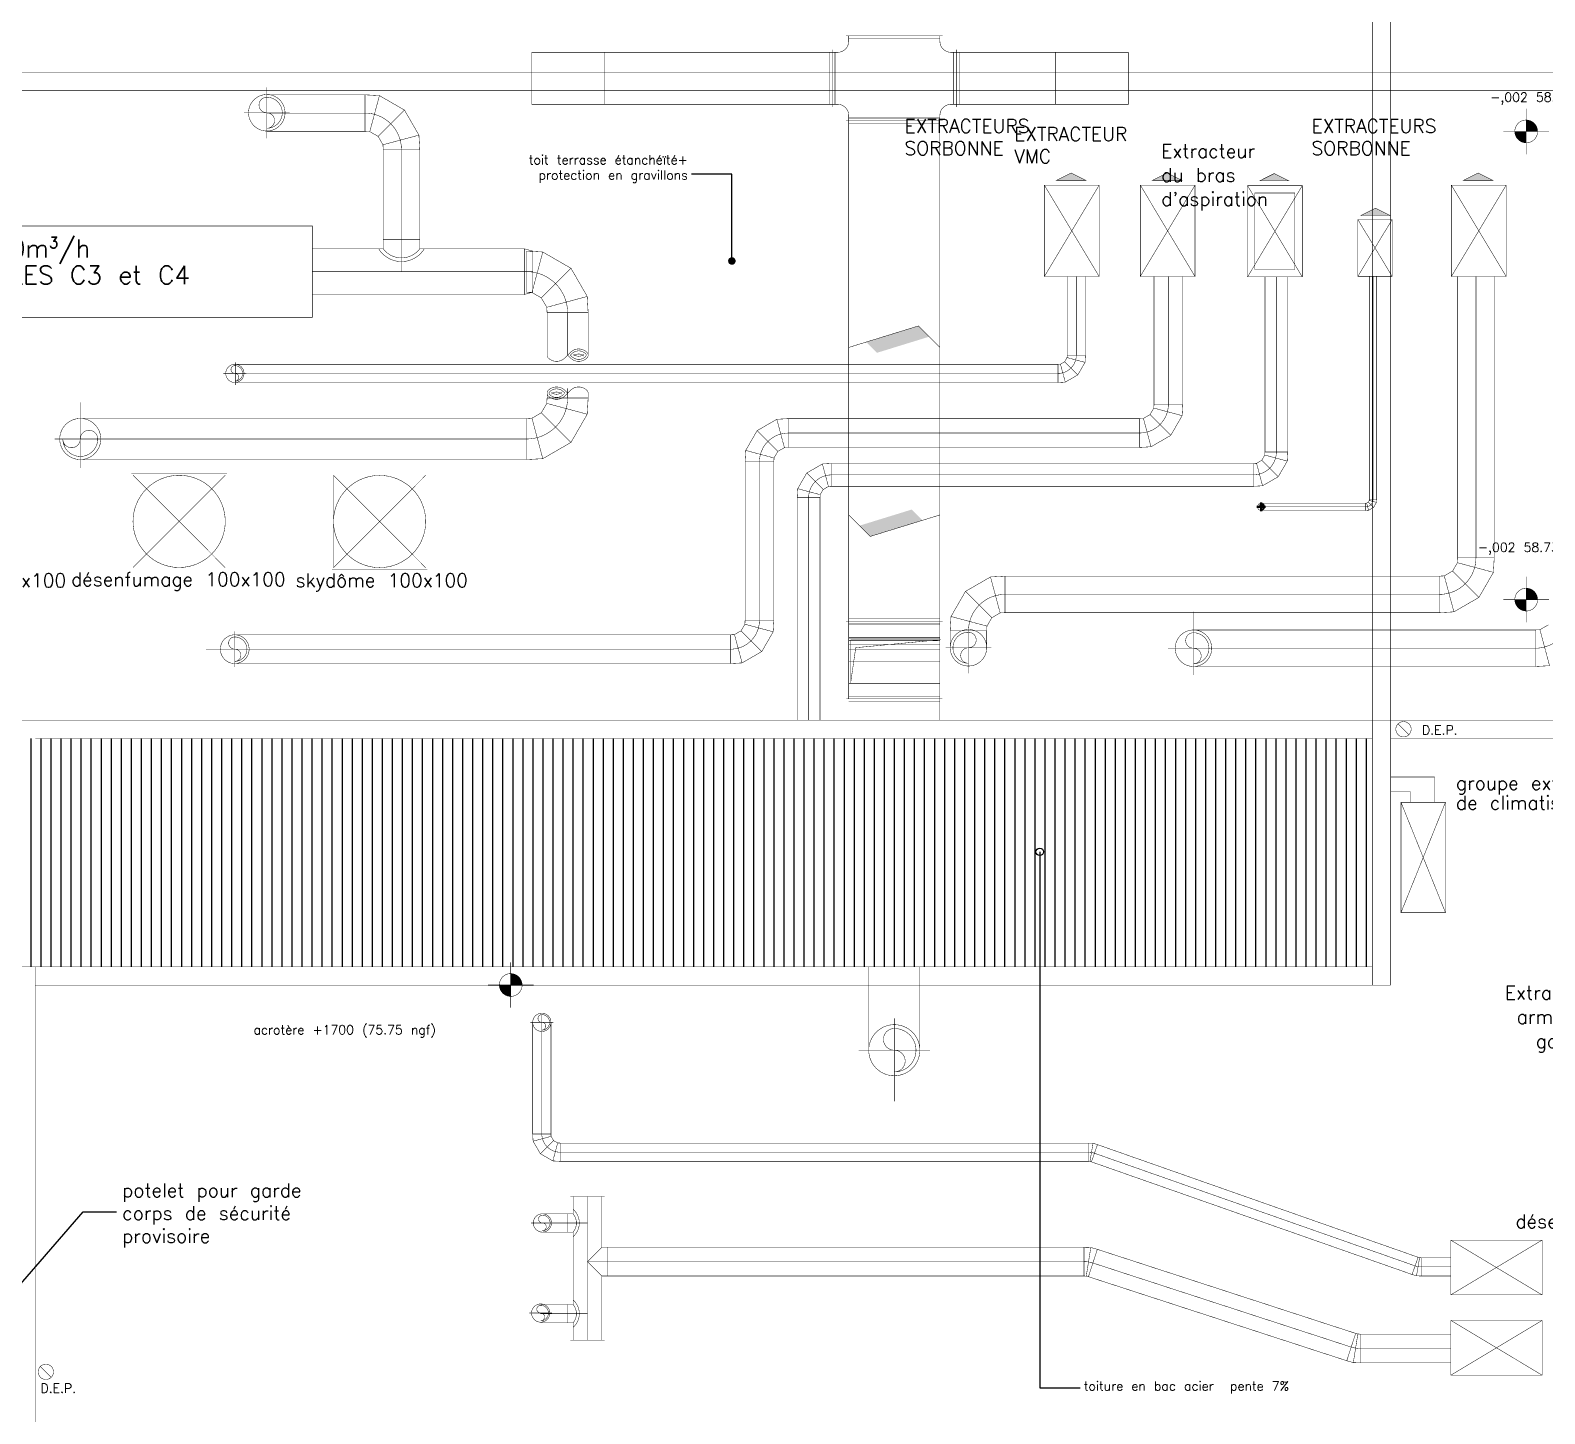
# Model space of a CAD drawing. Header units: inches. Extents: x -539189 to -457489, y 27559 to 80335.
# Drawn here: x -483692 to -467100, y 35581 to 50734 of the extents above; entities that cross this region are included whole.
import ezdxf

# ---------------------------------------------------------------- set-up
doc = ezdxf.new("R2010")
doc.units = ezdxf.units.IN
doc.header["$MEASUREMENT"] = 0
for name, pattern in [('Achse', [115, 0, -40, 75, 0]), ('AXES2', [1125, 750, -125, 125, -125]), ('CACHE', [750, 500, -250]), ('DISCONTINU2', [375, 250, -125]), ('pontille 1', [133.333333, 66.666667, -66.666667])]:
    doc.linetypes.add(name, pattern=pattern)
for name, color, linetype in [('00 cotations', 7, 'Continuous'), ('00 hachures', 7, 'Continuous'), ('00 légendes', 7, 'Continuous'), ('00 skydomes + désenf', 7, 'Continuous'), ('CLIMATISATION', 7, 'Continuous'), ('DF ActivitÈ REPRISE', 7, 'Continuous'), ('Extraction Sorbonne', 7, 'Continuous'), ('Extraction Sorbonne_A', 7, 'Continuous'), ('FISA_CAD', 7, 'Continuous'), ('murs peripherique', 7, 'Continuous'), ('P_EP', 7, 'Continuous'), ('Soufflage Sorbonne', 7, 'Continuous'), ('Soufflage Sorbonne_A', 7, 'Continuous'), ('Soufflage Sorbonne_C', 7, 'Continuous'), ('textes', 7, 'Continuous'), ('VMC', 7, 'Continuous'), ('VMC_A', 7, 'Continuous')]:
    doc.layers.add(name, color=color, linetype=linetype)
doc.styles.get("Standard").update_dxf_attribs({"font": 'txt', "bigfont": 'BIGFONT.SHX'})
doc.dimstyles.new('Dimstyle_41', dxfattribs={"dimtxt": 0.18, "dimasz": 164.16, "dimexe": 0.18, "dimexo": 0.0625, "dimgap": 0.09, "dimtad": 0, "dimtih": 1, "dimtoh": 1, "dimdec": 4, "dimzin": 0, "dimdsep": 46, "dimcen": 0.09, "dimadec": 0, "dimazin": 0, "dimtfac": 1, "dimtdec": 4, "dimtmove": 0, "dimatfit": 3, "dimldrblk": 'ARROWHEAD_1', "dimfxl": 1, "dimtolj": 1, "dimtzin": 0, "dimarcsym": 0})
doc.dimstyles.new('Dimstyle_42', dxfattribs={"dimtxt": 0.18, "dimasz": 164.16, "dimexe": 0.18, "dimexo": 0.0625, "dimgap": 0.09, "dimtad": 0, "dimtih": 1, "dimtoh": 1, "dimdec": 4, "dimzin": 0, "dimdsep": 46, "dimcen": 0.09, "dimadec": 0, "dimazin": 0, "dimtfac": 1, "dimtdec": 4, "dimtmove": 0, "dimatfit": 3, "dimldrblk": 'ARROWHEAD_11', "dimfxl": 1, "dimtolj": 1, "dimtzin": 0, "dimarcsym": 0})

# ---------------------------------------------------------------- blocks, each defined once
blk = doc.blocks.new('LEVDIM_99', base_point=(-467303, 44498))
at = {"layer": '00 cotations', "color": 7, "linetype": 'Continuous', "const_width": 5}
for points in [[(-467303, 44248), (-467303, 44748)], [(-467553, 44498), (-467053, 44498)]]:
    blk.add_lwpolyline(points, dxfattribs=at)
blk.add_lwpolyline([(-467428, 44498, 1), (-467178, 44498, 1)], format="xyb", close=True, dxfattribs=at)
at = {"layer": '00 cotations', "color": 7, "linetype": 'Continuous', "const_width": 125}
for points in [[(-467365, 44498, 0.414214), (-467303, 44435)], [(-467240, 44498, 0.414214), (-467303, 44560)]]:
    blk.add_lwpolyline(points, format="xyb", dxfattribs=at)
at = {"layer": '00 cotations', "color": 7, "insert": (-467832, 45121), "char_height": 100, "attachment_point": 1}
blk.add_mtext('\\A1;{\\Ftxt.shx|c0;-,002 58.73 ngf}', dxfattribs=at)
blk = doc.blocks.new('LEVDIM_100', base_point=(-467303, 49626))
at = {"layer": '00 cotations', "color": 7, "linetype": 'Continuous', "const_width": 5}
for points in [[(-467303, 49376), (-467303, 49876)], [(-467553, 49626), (-467053, 49626)]]:
    blk.add_lwpolyline(points, dxfattribs=at)
blk.add_lwpolyline([(-467428, 49626, 1), (-467178, 49626, 1)], format="xyb", close=True, dxfattribs=at)
at = {"layer": '00 cotations', "color": 7, "linetype": 'Continuous', "const_width": 125}
for points in [[(-467365, 49626, 0.414214), (-467303, 49563)], [(-467240, 49626, 0.414214), (-467303, 49688)]]:
    blk.add_lwpolyline(points, format="xyb", dxfattribs=at)
at = {"layer": '00 cotations', "color": 7, "insert": (-467697, 50051), "char_height": 100, "attachment_point": 1}
blk.add_mtext('\\A1;{\\Ftxt.shx|c0;-,002 58.73 ngf}', dxfattribs=at)
blk = doc.blocks.new('LEVDIM_109', base_point=(-478428, 40277))
at = {"layer": '00 cotations', "color": 7, "linetype": 'Continuous', "const_width": 5}
for points in [[(-478428, 40027), (-478428, 40527)], [(-478678, 40277), (-478178, 40277)]]:
    blk.add_lwpolyline(points, dxfattribs=at)
blk.add_lwpolyline([(-478553, 40277, 1), (-478303, 40277, 1)], format="xyb", close=True, dxfattribs=at)
at = {"layer": '00 cotations', "color": 7, "linetype": 'Continuous', "const_width": 125}
for points in [[(-478491, 40277, 0.414214), (-478428, 40214)], [(-478366, 40277, 0.414214), (-478428, 40339)]]:
    blk.add_lwpolyline(points, format="xyb", dxfattribs=at)
at = {"layer": '00 cotations', "color": 7, "insert": (-481246, 39836), "char_height": 100, "attachment_point": 1}
blk.add_mtext('\\A1;{\\Ftxt.shx|c0;acrotère +1700 (75.75 ngf)}', dxfattribs=at)
blk = doc.blocks.new('ARROWHEAD_1')
at = {"color": 0, "linetype": 'Continuous'}
blk.add_line((0, 0), (-1, 0), dxfattribs=at)
blk.add_circle((0, 0), 0.25, dxfattribs=at)
blk = doc.blocks.new('ARROWHEAD_11')
at = {"color": 0, "linetype": 'Continuous'}
blk.add_line((0, 0), (-1, 0), dxfattribs=at)
at = {"color": 0, "linetype": 'Continuous', "const_width": 0.25}
blk.add_lwpolyline([(-0.125, 0, 1), (0.125, 0, 1)], format="xyb", close=True, dxfattribs=at)

msp = doc.modelspace()

# ---------------------------------------------------------------- hatches: boundary and pattern name
at = {"layer": '00 hachures'}
h = msp.add_hatch(dxfattribs=at)
h.set_pattern_fill('_UNNAMED_24', style=0, pattern_type=2)
h.set_pattern_definition([(90, (-479613.27, 41726.79), (-110, 0), [])])
h.paths.add_polyline_path([(-498488.267, 40476.801), (-468988.267, 40476.801), (-468988.267, 42976.78), (-498488.267, 42976.78)], flags=0)
at = {"layer": 'Extraction Sorbonne'}
for points in [[(-472448.067, 49090.151), (-472288.067, 49170.151), (-472128.067, 49090.151)], [(-471396.987, 49090.151), (-471236.987, 49170.151), (-471076.987, 49090.151)], [(-467988.767, 49090.151), (-467828.767, 49170.151), (-467668.767, 49090.151)], [(-472128.067, 49090.151), (-472448.067, 49090.151)], [(-471076.987, 49090.151), (-471396.987, 49090.151)], [(-467668.767, 49090.151), (-467988.767, 49090.151)]]:
    msp.add_hatch(color=82, dxfattribs=at).paths.add_polyline_path(points, flags=0)
at = {"layer": 'FISA_CAD'}
for points in [[(-470222.341, 49084.995), (-470062.341, 49164.995), (-469902.341, 49084.995)], [(-469902.341, 49084.995), (-470222.341, 49084.995)], [(-469113.327, 48705.272), (-468953.327, 48785.272), (-468793.327, 48705.272)], [(-468793.327, 48705.272), (-469113.327, 48705.272)]]:
    msp.add_hatch(color=1, dxfattribs=at).paths.add_polyline_path(points, flags=0)
at = {"layer": 'Soufflage Sorbonne'}
for points in [[(-473843.838, 47377.553), (-473961.689, 47495.404), (-474534.912, 47318.627), (-474417.061, 47200.776)], [(-474608.136, 45307.526), (-474490.284, 45189.675), (-473917.061, 45366.451), (-474034.912, 45484.302)]]:
    msp.add_hatch(color=70, dxfattribs=at).paths.add_polyline_path(points, flags=0)

# ---------------------------------------------------------------- linework, layer by layer
at = {"layer": '00 hachures', "color": 7, "linetype": 'Achse', "const_width": 5}
for points in [[(-503438.267, 50272.492), (-465288.267, 50272.492)], [(-503438.267, 50072.492), (-465288.267, 50072.492)], [(-468788.267, 43176.653), (-465168.517, 43176.653)], [(-465168.517, 42976.752), (-468785.316, 42976.752)]]:
    msp.add_lwpolyline(points, dxfattribs=at)
at = {"layer": '00 hachures', "color": 7, "linetype": 'Continuous', "const_width": 0.25}
msp.add_lwpolyline([(-498488.267, 40476.801), (-468988.267, 40476.801), (-468988.267, 42976.78), (-498488.267, 42976.78)], close=True, dxfattribs=at)
at = {"layer": '00 hachures', "color": 7, "linetype": 'DISCONTINU2', "const_width": 0.25}
for points in [[(-468988.267, 37976.802), (-466988.268, 37976.802), (-466988.268, 40476.801), (-468988.267, 40476.801)], [(-468788.267, 38176.802), (-467188.268, 38176.802), (-467188.268, 40275.961), (-468788.267, 40275.961)]]:
    msp.add_lwpolyline(points, close=True, dxfattribs=at)
at = {"layer": '00 skydomes + désenf', "color": 1, "linetype": 'Continuous', "const_width": 0.25}
for points in [[(-482584.424, 44832.589), (-481537.906, 44832.589), (-481537.906, 45879.107), (-482584.424, 45879.107)], [(-481555.981, 45861.179), (-482566.434, 45861.179), (-482566.434, 44848.283), (-481555.981, 44848.283)], [(-480388.106, 44831.275), (-479341.588, 44831.275), (-479341.588, 45877.793), (-480388.106, 45877.793)], [(-479359.663, 45859.864), (-480370.116, 45859.864), (-480370.116, 44846.969), (-479359.663, 44846.969)]]:
    msp.add_lwpolyline(points, close=True, dxfattribs=at)
at = {"layer": '00 skydomes + désenf', "color": 1, "linetype": 'pontille 1', "const_width": 5}
for points in [[(-482566.434, 44848.283), (-481555.981, 45861.179)], [(-482566.434, 45861.179), (-481555.981, 44848.283)], [(-480370.116, 44846.969), (-479359.663, 45859.864)], [(-480370.116, 45859.864), (-479359.663, 44846.969)]]:
    msp.add_lwpolyline(points, dxfattribs=at)
at = {"layer": '00 skydomes + désenf', "color": 1, "linetype": 'Continuous', "const_width": 5}
for points in [[(-482566.434, 45354.731, 1), (-481555.981, 45354.731, 1)], [(-480370.116, 45353.417, 1), (-479359.663, 45353.417, 1)]]:
    msp.add_lwpolyline(points, format="xyb", close=True, dxfattribs=at)
at = {"layer": 'CLIMATISATION', "color": 1, "linetype": 'Continuous', "const_width": 5}
for points in [[(-468788.267, 42554.62), (-468306.378, 42554.62), (-468306.378, 42278.01)], [(-468788.267, 42391.342), (-468570.309, 42391.342), (-468570.309, 42278.01)], [(-468674.745, 42278.01), (-468187.128, 41069.35)], [(-468674.745, 41069.35), (-468187.128, 42278.01)]]:
    msp.add_lwpolyline(points, dxfattribs=at)
msp.add_lwpolyline([(-468674.745, 42278.01), (-468187.128, 42278.01), (-468187.128, 41069.35), (-468674.745, 41069.35)], close=True, dxfattribs=at)
at = {"layer": 'DF ActivitÈ REPRISE', "color": 191, "linetype": 'Continuous', "const_width": 5}
msp.add_lwpolyline([(-485602.418, 48590.204), (-480602.418, 48590.204), (-480602.418, 47590.204), (-485602.418, 47590.204)], close=True, dxfattribs=at)
at = {"layer": 'DF ActivitÈ REPRISE', "color": 1, "linetype": 'CACHE', "const_width": 5}
msp.add_lwpolyline([(-469061.426, 45514.308, 0.414213562), (-468981.426, 45594.308)], format="xyb", dxfattribs=at)
at = {"layer": 'Extraction Sorbonne', "color": 82, "linetype": 'AXES2', "const_width": 5}
for points in [[(-472448.067, 49090.151), (-472128.067, 49090.151), (-472288.067, 49170.151)], [(-471396.987, 49090.151), (-471076.987, 49090.151), (-471236.987, 49170.151)], [(-467988.767, 49090.151), (-467668.767, 49090.151), (-467828.767, 49170.151)]]:
    msp.add_lwpolyline(points, close=True, dxfattribs=at)
for points in [[(-471981.812, 49037.4), (-472581.801, 48037.418)], [(-472581.801, 49037.4), (-471981.812, 48037.418)], [(-470930.733, 49037.4), (-471530.722, 48037.418)], [(-471530.722, 49037.4), (-470930.733, 48037.418)], [(-467522.512, 49037.4), (-468122.501, 48037.418)], [(-468122.501, 49037.4), (-467522.512, 48037.418)], [(-472331.864, 47175.401), (-472331.864, 48037.418)], [(-472231.864, 47175.401), (-472231.864, 48037.418)], [(-472131.864, 47175.401), (-472131.864, 48037.418)], [(-471222.903, 46637.472), (-471222.903, 48037.418)], [(-471065.403, 46637.472), (-471065.403, 48037.418)], [(-472359.74, 47103.277), (-472333.34, 47149.002)], [(-472333.34, 47149.002), (-472331.864, 47175.401)], [(-472333.34, 47149.002), (-472136.291, 47096.203)], [(-472331.864, 47175.401), (-472131.864, 47175.401)], [(-472136.291, 47096.203), (-472131.864, 47175.401)], [(-472431.864, 47075.401), (-472405.465, 47076.877)], [(-472431.864, 47075.401), (-472431.864, 46875.401)], [(-472405.465, 47076.877), (-472359.74, 47103.277)], [(-472405.465, 47076.877), (-472352.666, 46879.828)], [(-472359.74, 47103.277), (-472215.49, 46959.027)], [(-472352.666, 46879.828), (-472215.49, 46959.027)], [(-472215.49, 46959.027), (-472136.291, 47096.203)], [(-472431.864, 46875.401), (-472352.666, 46879.828)], [(-471382.727, 46595.892), (-471380.403, 46637.472)], [(-471380.403, 46637.472), (-471065.403, 46637.472)], [(-471072.375, 46512.734), (-471065.403, 46637.472)], [(-475729.034, 46348.262), (-475512.981, 46472.999)], [(-475512.981, 46472.999), (-475388.243, 46479.972)], [(-475429.823, 46162.647), (-475512.981, 46472.999)], [(-475388.243, 46479.972), (-475388.243, 46164.972)], [(-471537.903, 46479.972), (-471496.324, 46482.296)], [(-471537.903, 46479.972), (-471537.903, 46164.972)], [(-471496.324, 46482.296), (-471424.307, 46523.875)], [(-471496.324, 46482.296), (-471413.165, 46171.944)], [(-471424.307, 46523.875), (-471382.727, 46595.892)], [(-471424.307, 46523.875), (-471197.113, 46296.681)], [(-471382.727, 46595.892), (-471072.375, 46512.734)], [(-471197.113, 46296.681), (-471072.375, 46512.734)], [(-475853.771, 46132.209), (-475729.034, 46348.262)], [(-475501.84, 46121.068), (-475729.034, 46348.262)], [(-471413.165, 46171.944), (-471197.113, 46296.681)], [(-475860.743, 46007.472), (-475853.771, 46132.209)], [(-475543.419, 46049.051), (-475853.771, 46132.209)], [(-475501.84, 46121.068), (-475429.823, 46162.647)], [(-475429.823, 46162.647), (-475388.243, 46164.972)], [(-471537.903, 46164.972), (-471413.165, 46171.944)], [(-475860.743, 46007.472), (-475545.743, 46007.472)], [(-475545.743, 46007.472), (-475543.419, 46049.051)], [(-475543.419, 46049.051), (-475501.84, 46121.068)], [(-468200.41, 44757.855), (-468108.959, 44810.654)], [(-468108.959, 44810.654), (-468056.16, 44902.105)], [(-468056.16, 44902.105), (-468053.209, 44954.904)], [(-468053.209, 44954.904), (-467653.209, 44954.904)], [(-467820.46, 44522.155), (-467662.063, 44796.507)], [(-467662.063, 44796.507), (-467653.209, 44954.904)], [(-473446.185, 44587.654), (-473171.833, 44746.051)], [(-473171.833, 44746.051), (-473013.436, 44754.904)], [(-473013.436, 44754.904), (-473013.436, 44354.904)], [(-468253.209, 44754.904), (-468200.41, 44757.855)], [(-468253.209, 44754.904), (-468253.209, 44354.904)], [(-473604.583, 44313.301), (-473446.185, 44587.654)], [(-468094.812, 44363.758), (-467820.46, 44522.155)], [(-473613.436, 44154.904), (-473604.583, 44313.301)], [(-473210.485, 44207.703), (-473157.686, 44299.154)], [(-473157.686, 44299.154), (-473066.235, 44351.953)], [(-473066.235, 44351.953), (-473013.436, 44354.904)], [(-468253.209, 44354.904), (-468094.812, 44363.758)], [(-475976.664, 44114.925), (-475904.647, 44156.504)], [(-475904.647, 44156.504), (-475863.067, 44228.522)], [(-475904.647, 44156.504), (-475677.453, 43929.311)], [(-475863.067, 44228.522), (-475860.743, 44270.101)], [(-475863.067, 44228.522), (-475552.715, 44145.363)], [(-475860.743, 44270.101), (-475545.743, 44270.101)], [(-475677.453, 43929.311), (-475552.715, 44145.363)], [(-475552.715, 44145.363), (-475545.743, 44270.101)], [(-473613.436, 43970.506), (-473613.436, 44154.904)], [(-473613.436, 44154.904), (-473213.436, 44154.904)], [(-473413.436, 43970.506), (-473413.436, 44154.904)], [(-473413.436, 44133.658), (-473413.436, 43977.304)], [(-473213.436, 44154.904), (-473210.485, 44207.703)], [(-473213.436, 43970.506), (-473213.436, 44154.904)], [(-467205.158, 44165.243), (-467152.358, 44168.194)], [(-467205.158, 44165.243), (-467205.158, 43765.243)], [(-467152.358, 44168.194), (-467060.908, 44220.994)], [(-476018.243, 44112.601), (-475976.664, 44114.925)], [(-476018.243, 44112.601), (-476018.243, 43797.601)], [(-475976.664, 44114.925), (-475893.506, 43804.573)], [(-470948.324, 44128.395), (-470948.324, 43972.041)], [(-476018.243, 43797.601), (-475893.506, 43804.573)], [(-475893.506, 43804.573), (-475677.453, 43929.311)], [(-473613.436, 43964.552), (-473613.436, 43960.752)], [(-473213.436, 43964.552), (-473213.436, 43960.752)], [(-467205.158, 43765.243), (-467046.76, 43774.097)], [(-478187.559, 39867.806), (-478187.559, 38645.323)], [(-478087.559, 39949.382), (-478087.559, 39871.205)], [(-478087.559, 39867.806), (-478087.559, 38645.323)], [(-477987.559, 39867.806), (-477987.559, 38645.323)], [(-478187.559, 38645.323), (-478183.132, 38566.124)], [(-477987.559, 38645.323), (-478187.559, 38645.323)], [(-477986.083, 38618.923), (-478183.132, 38566.124)], [(-478183.132, 38566.124), (-478103.933, 38428.948)], [(-477959.684, 38573.198), (-478103.933, 38428.948)], [(-477987.559, 38645.323), (-477986.083, 38618.923)], [(-477986.083, 38618.923), (-477959.684, 38573.198)], [(-477913.958, 38546.798), (-477966.757, 38349.75)], [(-477959.684, 38573.198), (-477913.958, 38546.798)], [(-477913.958, 38546.798), (-477887.559, 38545.323)], [(-477887.559, 38545.323), (-477887.559, 38345.323)], [(-472099.243, 38545.323), (-472048.487, 38543.027)], [(-472099.243, 38545.323), (-472099.243, 38345.323)], [(-472048.487, 38543.027), (-471999.837, 38528.375)], [(-478103.933, 38428.948), (-477966.757, 38349.75)], [(-477966.757, 38349.75), (-477887.559, 38345.323)], [(-472099.243, 38345.323), (-472082.436, 38343.9)], [(-472082.436, 38343.9), (-472066.108, 38339.673)], [(-477398.089, 37959.782), (-477776.089, 37959.782)], [(-477744.589, 37770.314), (-477744.589, 37959.782)], [(-477587.089, 37173.697), (-477587.089, 37959.782)], [(-477429.589, 37404.658), (-477429.589, 37959.782)], [(-477809.589, 37770.314), (-478103.409, 37770.314)], [(-477809.589, 37670.314), (-478103.409, 37670.314)], [(-477744.589, 37770.314), (-477809.589, 37770.314)], [(-477809.589, 37570.314), (-477809.589, 37770.314)], [(-477587.089, 37670.314), (-477809.589, 37670.314)], [(-477809.589, 37570.314), (-478103.409, 37570.314)], [(-477744.589, 37570.314), (-477809.589, 37570.314)], [(-477744.589, 37173.697), (-477744.589, 37570.314)], [(-477429.589, 37404.658), (-477587.089, 37247.158)], [(-477429.589, 37404.658), (-477364.589, 37404.658)], [(-477364.589, 37089.658), (-477364.589, 37404.658)], [(-472147.523, 37404.658), (-472073.017, 37401.936)], [(-472147.523, 37404.658), (-472147.523, 37089.658)], [(-472001.325, 37381.471), (-472098.791, 37081.929)], [(-472073.017, 37401.936), (-472001.325, 37381.471)], [(-468128.484, 37482.479), (-467128.503, 36882.49)], [(-468128.484, 36882.49), (-467128.503, 37482.479)], [(-477744.589, 37173.697), (-477744.589, 36777.08)], [(-477429.589, 37089.658), (-477587.089, 37247.158)], [(-477587.089, 37247.158), (-477364.589, 37247.158)], [(-477587.089, 37173.697), (-477587.089, 36387.611)], [(-468487.015, 37294.686), (-468553.287, 37105.985)], [(-468487.015, 37294.686), (-468470.687, 37290.459)], [(-468470.687, 37290.459), (-468453.88, 37289.037)], [(-468453.88, 37289.037), (-468128.484, 37289.037)], [(-477429.589, 37089.658), (-477429.589, 36387.611)], [(-477429.589, 37089.658), (-477364.589, 37089.658)], [(-472147.523, 37089.658), (-472122.853, 37087.713)], [(-472122.853, 37087.713), (-472098.791, 37081.929)], [(-468553.287, 37105.985), (-468504.637, 37091.333)], [(-468504.637, 37091.333), (-468453.88, 37089.037)], [(-468453.88, 37089.037), (-468128.484, 37089.037)], [(-477809.589, 36777.08), (-478103.409, 36777.08)], [(-477809.589, 36677.08), (-478103.409, 36677.08)], [(-477744.589, 36777.08), (-477809.589, 36777.08)], [(-477809.589, 36777.08), (-477809.589, 36577.08)], [(-477587.089, 36677.08), (-477809.589, 36677.08)], [(-477809.589, 36577.08), (-478103.409, 36577.08)], [(-477744.589, 36577.08), (-477809.589, 36577.08)], [(-477744.589, 36577.08), (-477744.589, 36387.611)], [(-468128.484, 36602.83), (-467128.503, 36002.841)], [(-468128.484, 36002.841), (-467128.503, 36602.83)], [(-477398.089, 36387.611), (-477776.089, 36387.611)], [(-469171.219, 36460.607), (-469268.685, 36161.065)], [(-469171.219, 36460.607), (-469147.158, 36454.822)], [(-469147.158, 36454.822), (-469122.487, 36452.878)], [(-469122.487, 36452.878), (-469122.487, 36137.878)], [(-469122.487, 36452.878), (-468128.484, 36452.878)], [(-469268.685, 36161.065), (-469196.993, 36140.599)], [(-469196.993, 36140.599), (-469122.487, 36137.878)], [(-469122.487, 36137.878), (-468128.484, 36137.878)]]:
    msp.add_lwpolyline(points, dxfattribs=at)
at = {"layer": 'Extraction Sorbonne', "color": 82, "linetype": 'Continuous', "const_width": 5}
for points in [[(-471981.812, 49037.4), (-471981.812, 48037.418), (-472581.801, 48037.418), (-472581.801, 49037.4)], [(-470930.733, 49037.4), (-470930.733, 48037.418), (-471530.722, 48037.418), (-471530.722, 49037.4)], [(-467522.512, 49037.4), (-467522.512, 48037.418), (-468122.501, 48037.418), (-468122.501, 49037.4)], [(-468128.484, 37482.479), (-467128.503, 37482.479), (-467128.503, 36882.49), (-468128.484, 36882.49)], [(-468128.484, 36602.83), (-467128.503, 36602.83), (-467128.503, 36002.841), (-468128.484, 36002.841)]]:
    msp.add_lwpolyline(points, close=True, dxfattribs=at)
for points in [[(-471380.403, 46637.472), (-471380.403, 48037.418)], [(-468053.209, 44954.904), (-468053.209, 48037.418)], [(-467853.209, 44954.904), (-467853.209, 48037.418)], [(-467653.209, 44954.904), (-467653.209, 48037.418)], [(-481575.667, 46975.753), (-481325.667, 46975.753)], [(-481445.214, 47098.108), (-481445.214, 46848.108)], [(-481445.214, 47075.401), (-472431.864, 47075.401)], [(-481445.214, 46975.401), (-472431.864, 46975.401)], [(-481445.214, 46875.401), (-472431.864, 46875.401)], [(-475388.243, 46479.972), (-471537.903, 46479.972)], [(-475388.243, 46322.472), (-471537.903, 46322.472)], [(-475388.243, 46164.972), (-471537.903, 46164.972)], [(-475860.743, 44270.101), (-475860.743, 46007.472)], [(-475703.243, 44270.101), (-475703.243, 46007.472)], [(-475545.743, 44270.101), (-475545.743, 46007.472)], [(-468108.959, 44810.654), (-467820.46, 44522.155)], [(-468056.16, 44902.105), (-467662.063, 44796.507)], [(-473066.235, 44351.953), (-473171.833, 44746.051)], [(-473013.436, 44754.904), (-468253.209, 44754.904)], [(-468200.41, 44757.855), (-468094.812, 44363.758)], [(-473157.686, 44299.154), (-473446.185, 44587.654)], [(-473013.436, 44554.904), (-468253.209, 44554.904)], [(-473210.485, 44207.703), (-473604.583, 44313.301)], [(-473013.436, 44354.904), (-468253.209, 44354.904)], [(-470948.324, 43673.446), (-470948.324, 44365.243)], [(-481451.974, 43758.226), (-481451.974, 44151.976)], [(-473413.436, 43690.506), (-473413.436, 44170.506)], [(-470948.324, 44165.243), (-467205.158, 44165.243)], [(-467152.358, 44168.194), (-467046.76, 43774.097)], [(-481451.974, 44112.601), (-476018.243, 44112.601)], [(-473163.436, 43970.506), (-473663.436, 43970.506)], [(-481066.268, 43955.101), (-481766.974, 43955.101)], [(-481648.849, 43955.101), (-481255.099, 43955.101)], [(-481451.974, 43955.101), (-476018.243, 43955.101)], [(-470668.324, 43965.243), (-471228.324, 43965.243)], [(-470948.324, 43965.243), (-467205.158, 43965.243)], [(-481451.974, 43797.601), (-476018.243, 43797.601)], [(-470948.324, 43765.243), (-467205.158, 43765.243)], [(-477887.559, 38545.323), (-472099.243, 38545.323)], [(-472082.436, 38343.9), (-472048.487, 38543.027)], [(-471999.837, 38528.375), (-472066.108, 38339.673)], [(-471999.837, 38528.375), (-468487.015, 37294.686)], [(-477887.559, 38445.323), (-472099.243, 38445.323)], [(-477887.559, 38345.323), (-472099.243, 38345.323)], [(-472066.108, 38339.673), (-468553.287, 37105.985)], [(-472032.972, 38434.024), (-468520.151, 37200.335)], [(-477364.589, 37404.658), (-472147.523, 37404.658)], [(-472122.853, 37087.713), (-472073.017, 37401.936)], [(-472001.325, 37381.471), (-469171.219, 36460.607)], [(-477364.589, 37247.158), (-472147.523, 37247.158)], [(-472050.058, 37231.7), (-469219.952, 36310.836)], [(-468470.687, 37290.459), (-468504.637, 37091.333)], [(-468453.88, 37289.037), (-468453.88, 37089.037)], [(-468453.88, 37189.037), (-468128.484, 37189.037)], [(-477364.589, 37089.658), (-472147.523, 37089.658)], [(-472098.791, 37081.929), (-469268.685, 36161.065)], [(-469147.158, 36454.822), (-469196.993, 36140.599)], [(-469122.487, 36295.378), (-468128.484, 36295.378)]]:
    msp.add_lwpolyline(points, dxfattribs=at)
at = {"layer": 'Extraction Sorbonne', "color": 82, "linetype": 'AXES2', "const_width": 5}
for points in [[(-472431.864, 46975.401, 0.414213562), (-472231.864, 47175.401)], [(-481450.667, 47060.728, 1), (-481450.667, 46975.753)], [(-481450.667, 46890.778, 1), (-481450.667, 47060.728)], [(-481450.667, 46890.778, 1), (-481450.667, 46975.753)], [(-471537.903, 46322.472, 0.414213562), (-471222.903, 46637.472)], [(-475388.243, 46322.472, 0.414213562), (-475703.243, 46007.472)], [(-468253.209, 44554.904, 0.414213562), (-467853.209, 44954.904)], [(-473013.436, 44554.904, 0.414213562), (-473413.436, 44154.904)], [(-467205.158, 43965.243, 0.414213562), (-466805.158, 44365.243)], [(-476018.243, 43955.101, 0.414213562), (-475703.243, 44270.101)], [(-473413.436, 44170.506, 1), (-473413.436, 43770.506)], [(-473413.436, 44140.456, 1), (-473413.436, 43800.556)], [(-473413.436, 43970.506, 1), (-473413.436, 44140.456)], [(-470748.324, 43965.243, 1), (-471148.324, 43965.243)], [(-470948.324, 44135.193, 1), (-470948.324, 43965.243)], [(-470948.324, 43795.293, 1), (-470948.324, 44135.193)], [(-481451.974, 44112.601, 1), (-481451.974, 43797.601)], [(-481451.974, 44088.937, 1), (-481451.974, 43955.101)], [(-481451.974, 43821.265, 1), (-481451.974, 44088.937)], [(-473413.436, 43970.506, 1), (-473413.436, 43800.556)], [(-481451.974, 43821.265, 1), (-481451.974, 43955.101)], [(-471148.324, 43965.243, 1), (-470748.324, 43965.243)], [(-470948.324, 43795.293, 1), (-470948.324, 43965.243)], [(-478087.559, 39952.781, 1), (-478087.559, 39867.806)], [(-478087.559, 39782.831, 1), (-478087.559, 39952.781)], [(-478087.559, 39782.831, 1), (-478087.559, 39867.806)], [(-478087.559, 38645.323, 0.414213562), (-477887.559, 38445.323)], [(-472032.972, 38434.024, 0.084636191), (-472099.243, 38445.323)], [(-478081.499, 37755.289, 1), (-478081.499, 37670.314)], [(-478081.499, 37585.339, 1), (-478081.499, 37755.289)], [(-478081.499, 37585.339, 1), (-478081.499, 37670.314)], [(-477744.589, 37520.314, 0.45110799), (-477744.589, 37820.314)], [(-477744.589, 37570.314, 0.358190648), (-477744.589, 37770.314)], [(-472050.058, 37231.7, 0.078806779), (-472147.523, 37247.158)], [(-468520.151, 37200.335, 0.084636191), (-468453.88, 37189.037)], [(-478100.082, 36768.605, 1), (-478100.082, 36683.63)], [(-478100.082, 36598.655, 1), (-478100.082, 36768.605)], [(-478100.082, 36598.655, 1), (-478100.082, 36683.63)], [(-477744.589, 36527.08, 0.45110799), (-477744.589, 36827.08)], [(-477744.589, 36577.08, 0.358190648), (-477744.589, 36777.08)], [(-469219.952, 36310.836, 0.078806779), (-469122.487, 36295.378)]]:
    msp.add_lwpolyline(points, format="xyb", dxfattribs=at)
at = {"layer": 'Extraction Sorbonne', "color": 82, "linetype": 'Continuous', "const_width": 5}
for points in [[(-481550.667, 46975.753, 1), (-481350.667, 46975.753, 1)], [(-473613.436, 43970.506, 1), (-473213.436, 43970.506, 1)], [(-481609.474, 43955.101, 1), (-481294.474, 43955.101, 1)], [(-478187.559, 39867.806, 1), (-477987.559, 39867.806, 1)], [(-478181.499, 37670.314, 1), (-477981.499, 37670.314, 1)], [(-478200.082, 36683.63, 1), (-478000.082, 36683.63, 1)]]:
    msp.add_lwpolyline(points, format="xyb", close=True, dxfattribs=at)
at = {"layer": 'Extraction Sorbonne', "color": 70, "linetype": 'AXES2', "const_width": 5}
msp.add_lwpolyline([(-478255.056, 46256.685, 0.414213562), (-477805.056, 46706.685)], format="xyb", dxfattribs=at)
at = {"layer": 'Extraction Sorbonne', "color": 82, "linetype": 'CACHE', "const_width": 5}
for points in [[(-478212.559, 39867.806), (-477962.559, 39867.806)], [(-478206.499, 37670.314), (-477956.499, 37670.314)], [(-478225.082, 36683.63), (-477975.082, 36683.63)]]:
    msp.add_lwpolyline(points, dxfattribs=at)
at = {"layer": 'Extraction Sorbonne_A', "color": 70, "linetype": 'Continuous', "const_width": 5}
for points in [[(-481101.039, 50030.352, 1), (-481101.039, 49630.352)], [(-479625.245, 49427.056, 0.414213562), (-480025.245, 49827.056)]]:
    msp.add_lwpolyline(points, format="xyb", dxfattribs=at)
at = {"layer": 'FISA_CAD', "color": 1, "linetype": 'Continuous', "const_width": 5}
for points in [[(-470222.341, 49084.995), (-469902.341, 49084.995), (-470062.341, 49164.995)], [(-469756.087, 49032.244), (-469756.087, 48032.263), (-470356.075, 48032.263), (-470356.075, 49032.244)], [(-469836.525, 48951.805), (-469836.525, 48112.701), (-470275.636, 48112.701), (-470275.636, 48951.805)], [(-469113.327, 48705.272), (-468793.327, 48705.272), (-468953.327, 48785.272)]]:
    msp.add_lwpolyline(points, close=True, dxfattribs=at)
for points in [[(-469756.087, 49032.244), (-470356.075, 48032.263)], [(-470356.075, 49032.244), (-469756.087, 48032.263)]]:
    msp.add_lwpolyline(points, dxfattribs=at)
at = {"layer": 'murs peripherique', "color": 7, "linetype": 'Achse', "const_width": 5}
for points in [[(-468988.267, 43176.654), (-468988.267, 50976.801)], [(-468788.267, 43176.653), (-468788.267, 50976.801)]]:
    msp.add_lwpolyline(points, dxfattribs=at)
at = {"layer": 'murs peripherique', "color": 7, "linetype": 'Continuous', "const_width": 5}
for points in [[(-498688.267, 43177.145), (-468788.267, 43176.801)], [(-468988.267, 40276.801), (-468988.267, 43176.654)], [(-468788.267, 40276.801), (-468788.267, 43176.801)], [(-483638.267, 42976.78), (-468988.267, 42976.78)], [(-487138.267, 40476.801), (-483638.267, 40476.801)], [(-468988.267, 40476.801), (-483638.267, 40476.801)], [(-483638.267, 33140.768), (-483638.267, 40476.801)], [(-483638.267, 40266.801), (-468788.267, 40266.801)]]:
    msp.add_lwpolyline(points, dxfattribs=at)
at = {"layer": 'P_EP', "color": 1, "linetype": 'Continuous', "const_width": 5}
for points in [[(-468731.052, 43078.098, 1), (-468563.052, 43078.098, 1)], [(-483605.677, 36039.494, 1), (-483437.677, 36039.494, 1)]]:
    msp.add_lwpolyline(points, format="xyb", close=True, dxfattribs=at)
for points in [[(-468706.449, 43137.495), (-468587.655, 43018.701)], [(-483581.074, 36098.891), (-483462.28, 35980.097)]]:
    msp.add_lwpolyline(points, dxfattribs=at)
at = {"layer": 'Soufflage Sorbonne', "color": 70, "linetype": 'Continuous', "const_width": 5}
for points in [[(-474845.987, 50492.64, 0.414213562), (-474725.987, 50612.64)], [(-473725.987, 50612.64, 0.414213562), (-473605.987, 50492.64)], [(-481101.039, 50000.302, 1), (-481101.039, 49830.352)], [(-481101.039, 49630.352, 1), (-481101.039, 50030.352)], [(-481101.039, 49660.402, 1), (-481101.039, 50000.302)], [(-481101.039, 49660.402, 1), (-481101.039, 49830.352)], [(-474725.987, 49802.64, 0.414213562), (-474845.987, 49922.64)], [(-473605.987, 49922.64, 0.414213562), (-473725.987, 49802.64)], [(-479875.245, 48340.204, 0.56), (-479375.245, 48340.204)], [(-479825.245, 48340.204, 0.5), (-479425.245, 48340.204)], [(-478030.056, 47175.596, 0.198912367), (-478017.486, 47145.248)], [(-478017.486, 47145.248, 0.414213562), (-477835.403, 47145.248)], [(-477740.917, 47164.98), (-477724.707, 47175.589, -0.306327148), (-477642.628, 47175.589), (-477626.418, 47164.98)], [(-477740.917, 47186.197), (-477724.707, 47175.589, 0.306327148), (-477642.628, 47175.589), (-477626.418, 47186.197)], [(-477592.626, 46789.563, 0.414213562), (-477774.709, 46789.563)], [(-477580.056, 46759.216, 0.198912367), (-477592.626, 46789.563)], [(-477869.195, 46748.614), (-477885.405, 46759.223, 0.306327148), (-477967.484, 46759.223), (-477983.694, 46748.614)], [(-477869.195, 46769.831), (-477885.405, 46759.223, -0.306327148), (-477967.484, 46759.223), (-477983.694, 46769.831)], [(-482953.19, 46257.195, 1), (-483144.384, 46257.195)], [(-483369.384, 46257.195, 1), (-482919.384, 46257.195)], [(-483335.577, 46257.195, 0.150139779), (-483313.111, 46184.064)], [(-483335.577, 46257.195, 1), (-482953.19, 46257.195)], [(-483335.577, 46257.195, 1), (-483144.384, 46257.195)], [(-474225.987, 39800.424, 1), (-474225.987, 39562.494)], [(-474225.987, 39324.564, 1), (-474225.987, 39800.424)], [(-474505.987, 39562.494, 1), (-473945.987, 39562.494)], [(-474225.987, 39324.564, 1), (-474225.987, 39562.494)]]:
    msp.add_lwpolyline(points, format="xyb", dxfattribs=at)
for points in [[(-474755.987, 50672.64), (-473695.987, 50672.64)], [(-474725.987, 50672.64), (-474725.987, 50612.64)], [(-474725.987, 50642.64), (-473725.987, 50642.64)], [(-473725.987, 50612.64), (-473725.987, 50672.64)], [(-477397.159, 50492.64), (-478197.159, 50492.64)], [(-478197.159, 50492.64), (-478197.159, 50427.41)], [(-478197.159, 50492.64), (-478197.159, 49922.64), (-477397.159, 49922.64), (-477397.159, 50492.64)], [(-477397.159, 50492.64), (-477397.159, 50427.41)], [(-474905.987, 50492.64), (-477397.159, 50492.64)], [(-474935.987, 50492.64), (-474935.987, 49922.64)], [(-474905.987, 50522.64), (-474905.987, 49892.64)], [(-474845.987, 50492.64), (-474905.987, 50492.64)], [(-474875.987, 50492.64), (-474875.987, 49922.64)], [(-473605.987, 50492.64), (-473545.987, 50492.64)], [(-473575.987, 50492.64), (-473575.987, 49922.64)], [(-473545.987, 50522.64), (-473545.987, 49892.64)], [(-473545.987, 50492.64), (-471661.595, 50492.64)], [(-473515.987, 50492.64), (-473515.987, 49922.64)], [(-472461.595, 50492.64), (-471661.595, 50492.64)], [(-472461.595, 50492.64), (-472461.595, 50427.41)], [(-471661.595, 50492.64), (-471661.595, 49922.64), (-472461.595, 49922.64), (-472461.595, 50492.64)], [(-481101.039, 49550.352), (-481101.039, 50110.352)], [(-480025.245, 50027.056), (-481101.459, 50027.056)], [(-481101.039, 49580.352), (-481101.039, 50080.352)], [(-481101.039, 49993.504), (-481101.039, 49837.15)], [(-479866.848, 50018.203), (-480025.245, 50027.056)], [(-480025.245, 49627.056), (-480025.245, 50027.056)], [(-479972.446, 49624.105), (-479866.848, 50018.203)], [(-479592.496, 49859.805), (-479866.848, 50018.203)], [(-481351.039, 49830.352), (-480851.039, 49830.352)], [(-480025.245, 49827.056), (-481101.459, 49827.056)], [(-479880.995, 49571.306), (-479592.496, 49859.805)], [(-479434.099, 49585.453), (-479592.496, 49859.805)], [(-474905.987, 49922.64), (-477397.159, 49922.64)], [(-474845.987, 49922.64), (-474905.987, 49922.64)], [(-474725.987, 49742.64), (-474725.987, 49802.64)], [(-473725.987, 49742.64), (-473725.987, 49802.64)], [(-473605.987, 49922.64), (-473545.987, 49922.64)], [(-473545.987, 49922.64), (-471661.595, 49922.64)], [(-480025.245, 49627.056), (-481101.459, 49627.056)], [(-479972.446, 49624.105), (-480025.245, 49627.056)], [(-479880.995, 49571.306), (-479972.446, 49624.105)], [(-474755.987, 49742.64), (-473695.987, 49742.64)], [(-474725.987, 49772.64), (-473725.987, 49772.64)], [(-474725.987, 47259.701), (-474725.987, 49742.64)], [(-474725.987, 49712.64), (-473725.987, 49712.64)], [(-473725.987, 47259.701), (-473725.987, 49742.64)], [(-479828.196, 49479.855), (-479880.995, 49571.306)], [(-479828.196, 49479.855), (-479434.099, 49585.453)], [(-479825.245, 49427.056), (-479828.196, 49479.855)], [(-479425.245, 49427.056), (-479434.099, 49585.453)], [(-479825.245, 48440.204), (-479825.245, 49427.056)], [(-479825.245, 49427.056), (-479425.245, 49427.056)], [(-479625.245, 48440.204), (-479625.245, 49427.056)], [(-479425.245, 48440.204), (-479425.245, 49427.056)], [(-480602.418, 48340.204), (-479825.245, 48340.204)], [(-479825.245, 48340.204), (-479825.245, 48440.204)], [(-479425.245, 48440.204), (-479825.245, 48440.204)], [(-479625.245, 48090.204), (-479625.245, 48440.204)], [(-479425.245, 48340.204), (-479425.245, 48440.204)], [(-479425.245, 48340.204), (-478537.268, 48340.204)], [(-478537.268, 48340.204), (-478279.685, 48340.204)], [(-478279.685, 48340.204), (-478186.685, 48315.204)], [(-478279.685, 47840.204), (-478279.685, 48340.204)], [(-478186.685, 48315.204), (-478255.056, 48315.204)], [(-478255.056, 48315.204), (-478076.859, 48305.244)], [(-478255.056, 48315.204), (-478255.056, 47865.204)], [(-478195.657, 47861.884), (-478076.859, 48305.244)], [(-478186.685, 48315.204), (-478186.685, 47865.204)], [(-478076.859, 48305.244), (-477768.213, 48127.047)], [(-478092.775, 47802.485), (-477768.213, 48127.047)], [(-477768.213, 48127.047), (-477590.016, 47818.401)], [(-480602.418, 48090.204), (-478537.268, 48090.204)], [(-478537.268, 48090.204), (-478279.685, 48090.204)], [(-478279.685, 48090.204), (-478186.685, 48090.204)], [(-478186.685, 48090.204), (-478255.056, 48090.204)], [(-480602.418, 47840.204), (-478537.268, 47840.204)], [(-478537.268, 47840.204), (-478279.685, 47840.204)], [(-478186.685, 47865.204), (-478279.685, 47840.204)], [(-478186.685, 47865.204), (-478255.056, 47865.204)], [(-478255.056, 47865.204), (-478195.657, 47861.884)], [(-478195.657, 47861.884), (-478092.775, 47802.485)], [(-478092.775, 47802.485), (-478033.376, 47699.603)], [(-478033.376, 47699.603), (-477590.016, 47818.401)], [(-477590.016, 47818.401), (-477580.056, 47640.204)], [(-478033.376, 47699.603), (-478030.056, 47640.204)], [(-477580.056, 47640.204), (-478030.056, 47640.204)], [(-478030.056, 47640.204), (-478030.056, 47175.596)], [(-477805.056, 47640.204), (-477805.056, 47175.596)], [(-477580.056, 47640.204), (-477580.056, 47175.596)], [(-473725.987, 47259.701), (-473961.689, 47495.404), (-474725.987, 47259.701)], [(-477805.056, 47175.596), (-477835.403, 47145.248)], [(-477805.056, 46811.746), (-477805.056, 46706.685)], [(-477805.056, 46759.216), (-477774.709, 46789.563)], [(-483144.384, 46257.195), (-483144.384, 46657.195)], [(-478033.376, 46647.286), (-478092.775, 46544.404)], [(-478030.056, 46706.685), (-478033.376, 46647.286)], [(-478033.376, 46647.286), (-477590.016, 46528.488)], [(-478030.056, 46759.216), (-478030.056, 46706.685)], [(-477580.056, 46706.685), (-478030.056, 46706.685)], [(-477580.056, 46706.685), (-477590.016, 46528.488)], [(-477580.056, 46759.216), (-477580.056, 46706.685)], [(-478255.056, 46481.685), (-483143.865, 46481.685)], [(-478195.657, 46485.005), (-478255.056, 46481.685)], [(-478255.056, 46031.685), (-478255.056, 46481.685)], [(-478092.775, 46544.404), (-478195.657, 46485.005)], [(-478195.657, 46485.005), (-478076.859, 46041.645)], [(-478092.775, 46544.404), (-477768.213, 46219.842)], [(-477590.016, 46528.488), (-477768.213, 46219.842)], [(-483425.634, 46257.195), (-482863.134, 46257.195)], [(-483144.384, 45940.247), (-483144.384, 46257.195)], [(-478255.056, 46256.685), (-483143.865, 46256.685)], [(-482960.838, 46257.195), (-483136.736, 46257.195)], [(-477768.213, 46219.842), (-478076.859, 46041.645)], [(-478255.056, 46031.685), (-483143.865, 46031.685)], [(-478076.859, 46041.645), (-478255.056, 46031.685)], [(-474725.987, 44261.331), (-474725.987, 45425.377)], [(-474725.987, 45425.377), (-474490.284, 45189.675), (-473725.987, 45425.377)], [(-473725.987, 44261.331), (-473725.987, 45425.377)], [(-474755.987, 44261.331), (-473695.987, 44261.331)], [(-474725.987, 44291.331), (-473725.987, 44291.331)], [(-474725.987, 44081.331), (-474725.987, 44261.331)], [(-474725.987, 44231.331), (-473725.987, 44231.331)], [(-473725.987, 44081.331), (-473725.987, 44261.331)], [(-474725.987, 43411.331), (-474725.987, 44081.331), (-473725.987, 44081.331), (-473725.987, 43176.858)], [(-474725.987, 44072.997), (-473725.987, 44072.997)], [(-474725.987, 44047.997), (-473725.987, 44047.997)], [(-474725.987, 44006.331), (-473725.987, 44006.331)], [(-474725.987, 43947.997), (-473725.987, 43947.997)], [(-474725.987, 43822.997), (-473725.987, 43822.997)], [(-474725.987, 43581.331), (-473725.987, 43581.331)], [(-473700.987, 43411.331), (-474750.987, 43411.331)], [(-473725.987, 43436.331), (-474725.987, 43436.331)], [(-473725.987, 43386.331), (-474725.987, 43386.331)], [(-474505.987, 40476.801), (-474505.987, 39562.494)], [(-473945.987, 40476.801), (-473945.987, 39562.494)], [(-474225.987, 39212.494), (-474225.987, 39912.494)], [(-474225.987, 39790.906), (-474225.987, 39572.011)], [(-474617.987, 39562.494), (-473833.987, 39562.494)], [(-474225.987, 39562.494), (-474225.987, 39002.494)]]:
    msp.add_lwpolyline(points, dxfattribs=at)
for points in [[(-481301.039, 49830.352, 1), (-480901.039, 49830.352, 1)], [(-477805.056, 47175.596), (-477774.709, 47145.248, 0.414213562), (-477592.626, 47145.248, 0.198912367), (-477580.056, 47175.596, 0.198912367), (-477592.626, 47205.943, 0.414213562), (-477774.709, 47205.943)], [(-477774.716, 47175.596), (-477759.539, 47160.419, 0.414213562), (-477607.796, 47160.419, 0.198912367), (-477601.51, 47175.596, 0.198912367), (-477607.796, 47190.773, 0.414213562), (-477759.539, 47190.773)], [(-477805.056, 46759.216), (-477835.403, 46789.563, 0.414213562), (-478017.486, 46789.563, 0.198912367), (-478030.056, 46759.216, 0.198912367), (-478017.486, 46728.869, 0.414213562), (-477835.403, 46728.869)], [(-477835.396, 46759.216), (-477850.573, 46774.393, 0.414213562), (-478002.316, 46774.393, 0.198912367), (-478008.602, 46759.216, 0.198912367), (-478002.316, 46744.039, 0.414213562), (-477850.573, 46744.039)], [(-483369.384, 46257.195, 1), (-482919.384, 46257.195, 1)], [(-474505.987, 39562.494, 1), (-473945.987, 39562.494, 1)]]:
    msp.add_lwpolyline(points, format="xyb", close=True, dxfattribs=at)
at = {"layer": 'Soufflage Sorbonne', "color": 70, "linetype": 'CACHE', "const_width": 5}
for points in [[(-474725.987, 45425.377), (-474725.987, 47259.701)], [(-473725.987, 47259.701), (-473725.987, 45425.377)]]:
    msp.add_lwpolyline(points, dxfattribs=at)
at = {"layer": 'Soufflage Sorbonne_A', "color": 70, "linetype": 'Continuous', "const_width": 5}
msp.add_lwpolyline([(-477805.056, 47640.204, 0.414213562), (-478255.056, 48090.204)], format="xyb", dxfattribs=at)
at = {"layer": 'Soufflage Sorbonne_C', "color": 70, "linetype": 'Continuous', "const_width": 5}
msp.add_lwpolyline([(-473750.987, 44056.331), (-474700.987, 44056.331), (-474700.987, 43606.331), (-474648.455, 43971.24)], close=True, dxfattribs=at)
at = {"layer": 'VMC', "color": 1, "linetype": 'Continuous', "const_width": 5}
for points in [[(-469147.164, 48038.591), (-468771.538, 48661.266)], [(-468771.538, 48038.591), (-469147.164, 48661.266)], [(-470165.094, 46114.084), (-470165.094, 48032.263)], [(-470040.094, 46114.084), (-470040.094, 48032.263)], [(-469915.094, 46114.084), (-469915.094, 48032.263)], [(-469021.426, 45594.308), (-469021.426, 48038.591)], [(-468981.426, 45594.308), (-468981.426, 48038.591)], [(-468941.426, 45594.308), (-468941.426, 48038.591)], [(-475185.099, 45884.552), (-475013.629, 45983.55)], [(-475013.629, 45983.55), (-474914.63, 45989.084)], [(-474947.63, 45737.239), (-475013.629, 45983.55)], [(-474914.63, 45989.084), (-474914.63, 45739.084)], [(-474914.63, 45989.084), (-470290.094, 45989.084)], [(-470290.094, 45989.084), (-470257.095, 45990.928)], [(-470290.094, 45989.084), (-470290.094, 45739.084)], [(-470257.095, 45990.928), (-470199.938, 46023.928)], [(-470257.095, 45990.928), (-470191.096, 45744.617)], [(-470199.938, 46023.928), (-470166.938, 46081.084)], [(-470199.938, 46023.928), (-470019.626, 45843.616)], [(-470166.938, 46081.084), (-470165.094, 46114.084)], [(-470166.938, 46081.084), (-469920.627, 46015.086)], [(-470165.094, 46114.084), (-469915.094, 46114.084)], [(-470019.626, 45843.616), (-469920.627, 46015.086)], [(-469920.627, 46015.086), (-469915.094, 46114.084)], [(-475284.097, 45713.082), (-475185.099, 45884.552)], [(-475004.787, 45704.24), (-475185.099, 45884.552)], [(-474914.63, 45864.084), (-470290.094, 45864.084)], [(-470191.096, 45744.617), (-470019.626, 45843.616)], [(-475289.63, 45614.084), (-475284.097, 45713.082)], [(-475037.786, 45647.083), (-475284.097, 45713.082)], [(-475039.63, 45614.084), (-475037.786, 45647.083)], [(-475037.786, 45647.083), (-475004.787, 45704.24)], [(-475004.787, 45704.24), (-474947.63, 45737.239)], [(-474947.63, 45737.239), (-474914.63, 45739.084)], [(-474914.63, 45739.084), (-470290.094, 45739.084)], [(-470290.094, 45739.084), (-470191.096, 45744.617)], [(-475289.63, 45614.084), (-475039.63, 45614.084)], [(-475289.63, 43176.876), (-475289.63, 45614.084)], [(-475164.63, 43176.875), (-475164.63, 45614.084)], [(-475039.63, 43176.873), (-475039.63, 45614.084)], [(-470205.902, 45554.308), (-469061.426, 45554.308)], [(-470205.902, 45546.938), (-470205.902, 45515.667)], [(-470205.902, 45514.308), (-469061.426, 45514.308)], [(-470205.902, 45474.308), (-469061.426, 45474.308)], [(-469061.426, 45554.308), (-469050.866, 45554.898)], [(-469061.426, 45554.308), (-469061.426, 45474.308)], [(-469061.426, 45474.308), (-469029.747, 45476.078)], [(-469050.866, 45554.898), (-469032.576, 45565.458)], [(-469050.866, 45554.898), (-469029.747, 45476.078)], [(-469032.576, 45565.458), (-469022.016, 45583.748)], [(-469032.576, 45565.458), (-468974.876, 45507.758)], [(-469029.747, 45476.078), (-468974.876, 45507.758)], [(-469022.016, 45583.748), (-469021.426, 45594.308)], [(-469022.016, 45583.748), (-468943.197, 45562.628)], [(-469021.426, 45594.308), (-468941.426, 45594.308)], [(-468974.876, 45507.758), (-468943.197, 45562.628)], [(-468943.197, 45562.628), (-468941.426, 45594.308)]]:
    msp.add_lwpolyline(points, dxfattribs=at)
msp.add_lwpolyline([(-469147.164, 48038.591), (-469147.164, 48661.266), (-468771.538, 48661.266), (-468771.538, 48038.591)], close=True, dxfattribs=at)
msp.add_lwpolyline([(-470245.902, 45514.308, 1), (-470165.902, 45514.308, 1)], format="xyb", close=True, dxfattribs=at)
for points in [[(-470205.902, 45548.298, 1), (-470205.902, 45514.308)], [(-470205.902, 45539.8, 1), (-470205.902, 45522.805)], [(-470205.902, 45480.318, 1), (-470205.902, 45548.298)], [(-470192.861, 45484.397, 0.812993423), (-470205.902, 45546.938)], [(-470189.451, 45489.327, 0.744252547), (-470205.902, 45544.219)], [(-470180.705, 45524.53, 0.3053369), (-470205.902, 45541.5)], [(-470183.313, 45523.724, 0.302733846), (-470205.902, 45538.781)], [(-470185.326, 45521.37, 0.320374696), (-470205.902, 45536.061)], [(-470187.432, 45518.908, 0.344394639), (-470205.902, 45533.342)], [(-470183.367, 45523.66, 0.178755976), (-470205.902, 45531.983)], [(-470185.135, 45521.594, 0.178755976), (-470205.902, 45529.263)], [(-470186.902, 45519.527, 0.178755976), (-470205.902, 45526.544)], [(-470188.67, 45517.461, 0.178755976), (-470205.902, 45523.825)], [(-470182.781, 45491.697, 0.485850036), (-470205.902, 45521.106)], [(-470185.423, 45492.339, 0.485850036), (-470205.902, 45518.387)], [(-470192.861, 45484.397, 0.66644385), (-470205.902, 45515.667)], [(-470205.902, 45480.318, 1), (-470205.902, 45514.308)], [(-470205.902, 45480.318, 0.150139779), (-470192.901, 45484.312)], [(-470183.267, 45495.65, 0.166910225), (-470187.278, 45522.435)]]:
    msp.add_lwpolyline(points, format="xyb", dxfattribs=at)
at = {"layer": 'VMC_A', "color": 1, "linetype": 'Continuous', "const_width": 5}
for points in [[(-470290.094, 45864.084, 0.414213562), (-470040.094, 46114.084)], [(-474914.63, 45864.084, 0.414213562), (-475164.63, 45614.084)]]:
    msp.add_lwpolyline(points, format="xyb", dxfattribs=at)
at = {"layer": 'VMC_A', "color": 7, "linetype": 'Continuous', "const_width": 25}
for points in [[(-470255.902, 45514.308), (-470155.902, 45514.308)], [(-470205.902, 45464.308), (-470205.902, 45564.308)]]:
    msp.add_lwpolyline(points, dxfattribs=at)

# ---------------------------------------------------------------- block references
at = {"layer": '00 cotations', "color": 7}
for name, p in [('LEVDIM_100', (-467302.703, 49625.932)), ('LEVDIM_99', (-467302.703, 44497.926)), ('LEVDIM_109', (-478428.352, 40276.801))]:
    msp.add_blockref(name, p, dxfattribs=at)

# ---------------------------------------------------------------- texts
at = {"layer": '00 légendes', "color": 7, "attachment_point": 4}
for s, insert, char_height in [('\\A1;{\\Ftxt.shx|c0;\\C7;potelet pour garde\\Pcorps de sécurité\\Pprovisoire }', (-482685.698, 37752.937), 150), ('\\A1;{\\Ftxt.shx|c0;\\C7;toiture en bac acier  pente 7%}', (-472150.35, 35867.77), 100)]:
    msp.add_mtext(s, dxfattribs=dict(at, insert=insert, char_height=char_height))
at = {"layer": '00 skydomes + désenf', "color": 1, "char_height": 150, "attachment_point": 2}
for s, insert, width in [('\\A1;{\\Ftxt.shx|c0;\\C1;skydôme 100x100}', (-484242.85, 44782.417), 2415.31375), ('\\A1;{\\Ftxt.shx|c0;\\C1;désenfumage 100x100}', (-482069.856, 44794.603), 2415.31375), ('\\A1;{\\Ftxt.shx|c0;\\C1;skydôme 100x100}', (-479841.104, 44785.034), 2415.31375), ('\\A1;{\\Ftxt.shx|c0;\\C1;désenfumge 100x100}', (-466307.066, 37762.708), 2550.83747)]:
    msp.add_mtext(s, dxfattribs=dict(at, insert=insert, width=width))
at = {"layer": 'CLIMATISATION', "color": 1, "insert": (-468073.117, 42563.545), "char_height": 150, "width": 3149.47768, "attachment_point": 1, "line_spacing_factor": 0.864656}
msp.add_mtext('\\A1;{\\Ftxt.shx|c0;\\C1;groupe exterieur \\Pde climatisation}', dxfattribs=at)
at = {"layer": 'DF ActivitÈ REPRISE', "color": 191, "insert": (-485436.165, 48443.696), "char_height": 200, "width": 4811.19932, "attachment_point": 1, "line_spacing_factor": 0.872856}
msp.add_mtext('\\A1;{\\Ftxt.shx|c0;  CTA 2700m³/h\\P  DES SALLES C3 et C4}', dxfattribs=at)
at = {"layer": 'Extraction Sorbonne', "color": 82, "char_height": 150, "width": 4811.19932, "attachment_point": 1, "line_spacing_factor": 0.972874}
for insert in [(-474114.532, 49760.416), (-469655.232, 49760.416)]:
    msp.add_mtext('\\A1;{\\Ftxt.shx|c0;\\C82;EXTRACTEURS\\PSORBONNE}', dxfattribs=dict(at, insert=insert))
at = {"layer": 'FISA_CAD', "color": 1, "insert": (-472913.403, 49671.538), "char_height": 150, "width": 4811.19932, "attachment_point": 1, "line_spacing_factor": 0.971995}
msp.add_mtext('\\A1;{\\Ftxt.shx|c0;\\C1;EXTRACTEUR\\PVMC}', dxfattribs=at)
at = {"layer": 'P_EP', "color": 7, "char_height": 99.99994, "width": 515.80304, "attachment_point": 2}
for insert in [(-468249.695, 43119.619), (-483384.883, 35910.363)]:
    msp.add_mtext('\\A1;{\\Ftxt.shx|c0;\\C7;D.E.P.}', dxfattribs=dict(at, insert=insert))
at = {"layer": 'textes', "color": 7, "insert": (-476487.883, 49214.532), "char_height": 100, "attachment_point": 6}
msp.add_mtext('\\A1;{\\Ftxt.shx|c0;toit terrasse étanchéïté+\\Pprotection en gravillons\\P}', dxfattribs=at)
at = {"layer": 'VMC', "color": 1, "char_height": 150}
for s, insert, width, attachment_point, line_spacing_factor in [("\\A1;{\\Ftxt.shx|c0;\\C1;Extracteur \\Pdu bras \\Pd'aspiration}", (-471301.696, 49485.765), 4811.19932, 1, 1.050307), ('\\A1;{\\Ftxt.shx|c0;\\C1;Extracteur \\Parmoire\\Pgaz}', (-467021.739, 40266.843), 1186.43229, 2, 1.059886)]:
    msp.add_mtext(s, dxfattribs=dict(at, insert=insert, width=width, attachment_point=attachment_point, line_spacing_factor=line_spacing_factor))

# ---------------------------------------------------------------- leaders
at = {"layer": '00 légendes', "color": 7, "linetype": 'Continuous', "annotation_type": 0, "has_hookline": 1, "hookline_direction": 0}
for points, text_width in [([(-472632.825, 41735.235), (-472632.825, 35866.229), (-472190.35, 35866.229)], 2833.333), ([(-483936.315, 36838.785), (-483112.837, 37792.432), (-482745.698, 37792.432)], 2575)]:
    msp.add_leader(points, dimstyle='Dimstyle_41', dxfattribs=dict(at, text_width=text_width))
at = {"layer": 'textes', "color": 7, "linetype": 'Continuous', "annotation_type": 0, "has_hookline": 1, "hookline_direction": 0, "text_width": 2366.667}
msp.add_leader([(-476005.408, 48206.795), (-476005.408, 49157.529), (-476447.883, 49157.529)], dimstyle='Dimstyle_42', dxfattribs=at)

doc.saveas('drawing.dxf')
